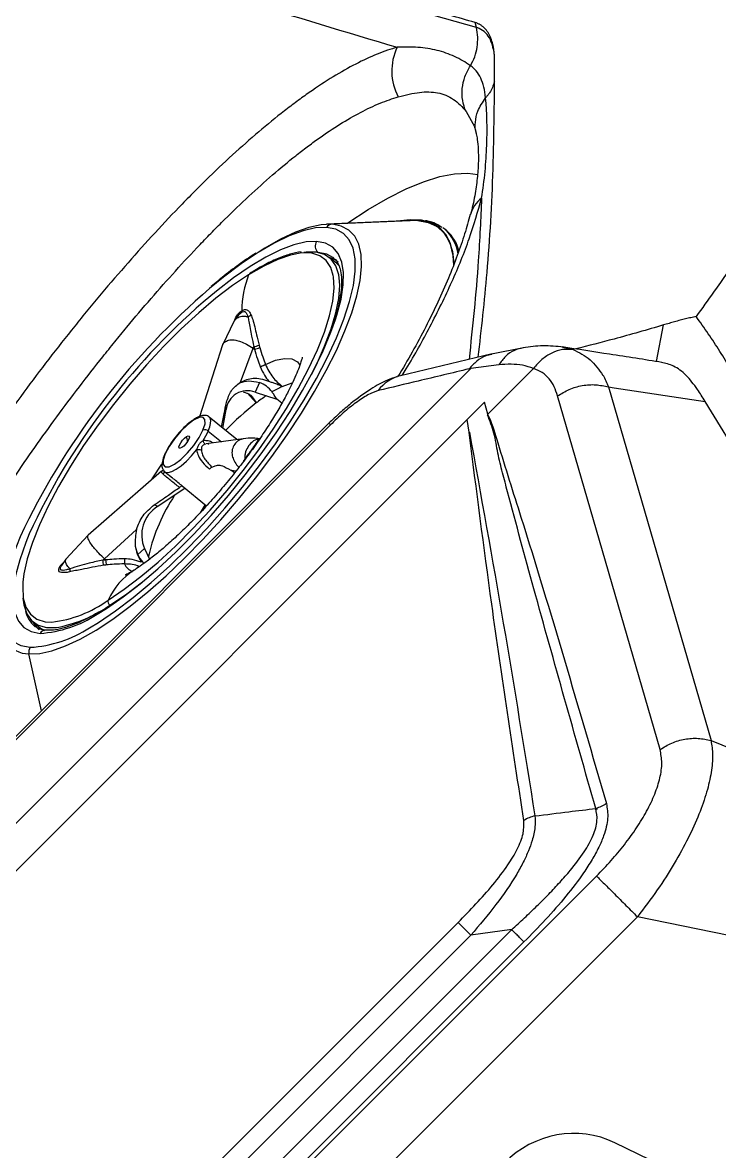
# Model space of a CAD drawing. Extents: x 409 to 498, y 628 to 778.
# Drawn here: x 487.48 to 490.98, y 655.79 to 661.47 of the extents above; entities that cross this region are included whole.
import ezdxf

# ---------------------------------------------------------------- set-up
doc = ezdxf.new("R2010")
doc.units = 0
doc.header["$MEASUREMENT"] = 0
doc.layers.add('1', color=4, linetype='Continuous')
doc.layers.add('GEOMETRY', color=4, linetype='Continuous', lineweight=25)

# ---------------------------------------------------------------- blocks, each defined once
blk = doc.blocks.new('2026_PULSE')
at = {"layer": 'GEOMETRY'}
for p, q in [((81.1842, 16.4852), (81.1779, 16.5099)), ((81.1324, 16.0623), (81.1668, 16.002)), ((81.1668, 16.002), (81.1685, 15.999)), ((81.1685, 15.999), (81.1711, 15.9943)), ((80.8573, 15.5144), (80.4312, 15.4954)), ((80.8904, 15.5141), (80.4584, 15.4952)), ((80.8904, 15.5141), (80.8573, 15.5144)), ((81.0355, 15.462), (81.0255, 15.4701)), ((80.3877, 15.354), (80.3841, 15.3542)), ((80.3877, 15.354), (80.3884, 15.3535)), ((80.4823, 15.2976), (80.4448, 15.3281)), ((80.4665, 15.3257), (80.4631, 15.3284)), ((80.4823, 15.2976), (80.4946, 15.286)), ((79.9884, 15.0407), (80.0015, 15.0522)), ((79.9661, 15.0105), (79.9076, 14.8875)), ((79.9877, 15.04), (79.9655, 15.0097)), ((82.0902, 14.8052), (82.1254, 14.9889)), ((79.9078, 14.8883), (79.7911, 14.5264)), ((81.6149, 14.8783), (81.6197, 14.8772)), ((81.6197, 14.8772), (81.6705, 14.8654)), ((79.9974, 14.7005), (80.0619, 14.8721)), ((80.0619, 14.8721), (80.0682, 14.8678)), ((81.2632, 14.8435), (80.8029, 14.7338)), ((81.4205, 14.8742), (81.2601, 14.8422)), ((81.1542, 14.7679), (74.7122, 8.326)), ((81.1562, 14.77), (81.1542, 14.7679)), ((81.2967, 14.7886), (81.1562, 14.77)), ((81.4718, 14.77), (81.2413, 14.5395)), ((80.0121, 14.6525), (80.0397, 14.6418)), ((80.0926, 14.6994), (80.0709, 14.6508)), ((80.0709, 14.6508), (80.1812, 14.6164)), ((81.8487, 14.6771), (82.3645, 12.8984)), ((81.8487, 14.6771), (81.8772, 14.6729)), ((81.8772, 14.6729), (82.3344, 14.6048)), ((80.0766, 14.5967), (80.0327, 14.6454)), ((80.2065, 14.5964), (80.1812, 14.6164)), ((81.2252, 14.5998), (81.1386, 14.5132)), ((81.2413, 14.5395), (81.2252, 14.5998)), ((82.1082, 12.853), (81.5924, 14.6317)), ((83.7089, 12.3604), (82.3344, 14.6048)), ((79.9088, 14.47), (79.9253, 14.5633)), ((79.9226, 14.5756), (79.9253, 14.5633)), ((81.2419, 14.5373), (81.2413, 14.5395)), ((81.1386, 14.5132), (74.967, 8.3415)), ((80.4423, 14.4943), (74.9859, 9.0379)), ((80.4503, 14.4862), (74.9939, 9.0298)), ((79.9797, 14.4125), (79.8406, 14.5255)), ((81.1485, 14.4494), (81.1386, 14.5132)), ((79.8356, 14.4551), (79.9017, 14.4014)), ((80.0116, 14.417), (79.8254, 14.3906)), ((79.8335, 14.3895), (79.8381, 14.3924)), ((80.051, 14.3546), (80.0494, 14.3558)), ((79.6013, 14.2532), (79.2314, 13.9317)), ((79.9683, 14.2456), (79.9485, 14.2584)), ((79.9485, 14.2584), (79.976, 14.2553)), ((79.6172, 14.2505), (79.6556, 14.2192)), ((79.6172, 14.2505), (79.6181, 14.2498)), ((79.7192, 14.1676), (79.5813, 14.0758)), ((79.7043, 14.1797), (79.8274, 14.0797)), ((79.5813, 14.0758), (79.5654, 14.0848)), ((79.8203, 14.0854), (79.7949, 14.0445)), ((79.2321, 13.9323), (79.119, 13.8103)), ((79.4751, 13.9604), (79.3139, 13.8123)), ((79.4817, 13.8337), (79.47, 13.8744)), ((79.5155, 13.8639), (79.4817, 13.8337)), ((79.5155, 13.8639), (79.5404, 13.8105)), ((79.1194, 13.8108), (79.0982, 13.7799)), ((79.3195, 13.8069), (79.3139, 13.8123)), ((79.5289, 13.8352), (79.5363, 13.8311)), ((79.5363, 13.8311), (79.5292, 13.8345)), ((79.0944, 13.774), (79.0985, 13.7797)), ((78.9552, 13.4948), (78.9927, 13.4643)), ((78.962, 13.474), (78.9655, 13.4713)), ((78.9968, 13.0488), (78.9335, 13.3344)), ((82.3645, 12.8984), (83.7089, 12.3604)), ((81.7866, 12.5587), (81.7915, 12.5518)), ((77.2633, 7.6915), (81.7888, 12.217)), ((81.9941, 12.0117), (77.4685, 7.4861)), ((77.4966, 8.3877), (81.0924, 11.9836)), ((82.5283, 11.9036), (81.9941, 12.0117)), ((77.5327, 8.1183), (81.3619, 11.9474)), ((81.3619, 11.9474), (81.1565, 11.9195)), ((81.1565, 11.9195), (77.5607, 8.3237)), ((81.4235, 11.8858), (77.5944, 8.0566)), ((82.4007, 10.6235), (81.8803, 10.8755))]:
    blk.add_line(p, q, dxfattribs=at)
at = {"layer": 'GEOMETRY', "flags": 128}
for points in [[(80.5344, 15.5), (80.5378, 15.5023), (80.6402, 15.5695), (80.7383, 15.6267), (80.8313, 15.6735), (80.9187, 15.7097), (80.9997, 15.735), (81.0739, 15.7492), (81.1407, 15.7521), (81.1912, 15.7458)], [(81.0718, 15.2898), (81.0677, 15.3424), (81.0541, 15.3983), (81.0311, 15.444), (80.999, 15.479), (80.9581, 15.5032), (80.9086, 15.5162), (80.851, 15.518), (80.8028, 15.512)], [(81.0716, 15.2892), (81.0675, 15.3388), (81.0539, 15.3946), (81.031, 15.4402), (80.999, 15.4752), (80.9581, 15.4993), (80.9087, 15.5123), (80.8573, 15.5144)], [(80.8904, 15.5141), (80.9425, 15.5049), (80.9863, 15.4844), (81.0213, 15.453), (81.0473, 15.411), (81.064, 15.3585), (81.0713, 15.2962), (81.0714, 15.2944)], [(78.9335, 13.3344), (78.9879, 13.3366), (79.0496, 13.3499), (79.1179, 13.3742), (79.1921, 13.4091), (79.2715, 13.4543), (79.3553, 13.5094), (79.4426, 13.5738), (79.5324, 13.6468), (79.624, 13.7277), (79.7162, 13.8156), (79.8083, 13.9097), (79.8992, 14.0089), (79.9881, 14.1124), (80.0739, 14.2189), (80.1559, 14.3275), (80.2331, 14.4369), (80.3048, 14.5461), (80.3703, 14.654), (80.4289, 14.7594), (80.4799, 14.8613), (80.5229, 14.9586), (80.5574, 15.0503), (80.5831, 15.1355), (80.5996, 15.2133), (80.6069, 15.2829), (80.6048, 15.3436), (80.5935, 15.3947), (80.5729, 15.4358), (80.5433, 15.4665), (80.505, 15.4863), (80.4584, 15.4952)], [(80.4305, 15.4794), (80.3754, 15.477), (80.3127, 15.463), (80.2432, 15.4376), (80.1676, 15.4011), (80.0867, 15.3539), (80.0014, 15.2965), (79.9126, 15.2296), (79.8422, 15.1717)], [(80.4584, 15.4952), (80.404, 15.4929), (80.3423, 15.4796), (80.274, 15.4554), (80.1997, 15.4205), (80.1203, 15.3752), (80.0868, 15.354)], [(80.5178, 15.0178), (80.518, 15.0183), (80.5465, 15.1063), (80.5655, 15.1869), (80.5749, 15.259), (80.5746, 15.322), (80.5645, 15.3752), (80.5448, 15.4179), (80.5156, 15.4497), (80.4774, 15.4703), (80.4305, 15.4794)], [(81.0255, 15.4701), (81.0254, 15.4702), (81.0151, 15.4779)], [(80.3809, 15.4091), (80.3275, 15.4066), (80.2667, 15.3925), (80.199, 15.367), (80.1253, 15.3305), (80.0465, 15.2834), (79.9634, 15.2262), (79.8771, 15.1595), (79.8102, 15.1034)], [(80.4754, 15.016), (80.4827, 15.0389), (80.5035, 15.1186), (80.5146, 15.1901), (80.5161, 15.2527), (80.5078, 15.3055), (80.4899, 15.348), (80.4625, 15.3797), (80.426, 15.4001), (80.3809, 15.4091)], [(80.4643, 15.237), (80.4522, 15.2774), (80.4295, 15.3129), (80.3974, 15.3372), (80.3563, 15.3501), (80.3069, 15.3513), (80.2496, 15.3408), (80.1852, 15.3188), (80.1145, 15.2855), (80.0384, 15.2414)], [(80.4962, 15.2088), (80.492, 15.2415), (80.4774, 15.2862), (80.4535, 15.3203), (80.4204, 15.3433), (80.3785, 15.3551), (80.3284, 15.3553), (80.316, 15.3538)], [(80.4631, 15.3284), (80.4314, 15.3453), (80.3877, 15.354)], [(80.442, 15.3303), (80.4735, 15.3179), (80.4898, 15.3068)], [(80.0384, 15.2414), (79.9579, 15.187), (79.874, 15.123), (79.7877, 15.0502), (79.7001, 14.9695), (79.6123, 14.8819), (79.5255, 14.7886), (79.4407, 14.6907), (79.3589, 14.5894), (79.2812, 14.486), (79.2087, 14.3819), (79.1421, 14.2782), (79.0823, 14.1764), (79.0302, 14.0777), (78.9863, 13.9833), (78.9511, 13.8945), (78.9253, 13.8123), (78.9089, 13.7378), (78.9037, 13.6958)], [(79.3325, 13.6051), (79.413, 13.6595), (79.4969, 13.7235), (79.5832, 13.7964), (79.6708, 13.877), (79.7586, 13.9646), (79.8454, 14.0579), (79.9303, 14.1559), (80.012, 14.2571), (80.0897, 14.3605), (80.1623, 14.4647), (80.2288, 14.5683), (80.2886, 14.6702), (80.3407, 14.7689), (80.3846, 14.8632), (80.4198, 14.9521), (80.4457, 15.0343), (80.462, 15.1088), (80.4686, 15.1746), (80.4653, 15.2311), (80.4643, 15.237)], [(80.3548, 14.7395), (80.3793, 14.7889), (80.421, 14.8819), (80.454, 14.9692), (80.4778, 15.0498), (80.4922, 15.1226), (80.4969, 15.1868), (80.4962, 15.2088)], [(79.2385, 13.4657), (79.2838, 13.493), (79.3691, 13.5504), (79.4579, 13.6174), (79.5492, 13.6932), (79.6419, 13.777), (79.7352, 13.8678), (79.8278, 13.9648), (79.919, 14.0668), (80.0075, 14.1727), (80.0926, 14.2814), (80.1731, 14.3916), (80.2484, 14.5021), (80.3174, 14.6118), (80.3796, 14.7194), (80.4341, 14.8238), (80.4804, 14.9238), (80.5178, 15.0178)], [(79.2762, 13.5341), (79.324, 13.5635), (79.4071, 13.6207), (79.4934, 13.6874), (79.582, 13.7627), (79.6718, 13.8457), (79.7618, 13.9355), (79.8508, 14.031), (79.938, 14.1311), (80.0221, 14.2346), (80.1023, 14.3404), (80.1777, 14.4471), (80.2472, 14.5535), (80.3102, 14.6585), (80.3658, 14.7606), (80.4135, 14.8588), (80.4526, 14.952), (80.4754, 15.016)], [(80.1231, 14.7907), (80.1747, 14.8114), (80.2193, 14.8206), (80.256, 14.8178), (80.2839, 14.8034), (80.2986, 14.7851)], [(80.2081, 14.6794), (80.2582, 14.6981), (80.2602, 14.6987)], [(79.8092, 14.4595), (79.8194, 14.4909), (79.8192, 14.5133), (79.8088, 14.5247), (79.7892, 14.5238), (79.7622, 14.5108), (79.7306, 14.4869), (79.6973, 14.4545), (79.6658, 14.4168), (79.6389, 14.3773), (79.6195, 14.3401)], [(79.8356, 14.4551), (79.8434, 14.4759), (79.8476, 14.494), (79.8482, 14.5088), (79.8451, 14.5199), (79.8409, 14.5252)], [(80.4423, 14.4943), (80.4432, 14.4933), (80.4503, 14.4862)], [(79.6195, 14.3401), (79.6093, 14.3087), (79.6095, 14.2863), (79.6198, 14.2749), (79.6395, 14.2758), (79.6665, 14.2888), (79.6981, 14.3127), (79.7314, 14.3451), (79.7629, 14.3829), (79.7898, 14.4223), (79.8092, 14.4595)], [(79.7024, 14.3721), (79.6942, 14.3685), (79.6891, 14.3696), (79.6879, 14.3754), (79.6906, 14.3849), (79.697, 14.3966), (79.706, 14.4089), (79.7163, 14.4197), (79.7263, 14.4276)], [(79.7263, 14.4276), (79.7345, 14.4312), (79.7396, 14.43), (79.7408, 14.4242), (79.7381, 14.4147), (79.7317, 14.403), (79.7226, 14.3907), (79.7124, 14.3799), (79.7024, 14.3721)], [(79.81, 14.4073), (79.8109, 14.4036), (79.8121, 14.4002), (79.8136, 14.3972), (79.8153, 14.3945), (79.8171, 14.3924), (79.8189, 14.391), (79.8208, 14.3902), (79.8226, 14.39)], [(79.6181, 14.2498), (79.6209, 14.2482), (79.6347, 14.2464), (79.653, 14.2515), (79.675, 14.2631), (79.6996, 14.2808), (79.7256, 14.3037), (79.7518, 14.3306), (79.7769, 14.3603)], [(79.5515, 14.2118), (79.5563, 14.2194), (79.6029, 14.2894)], [(78.9112, 13.9704), (78.8901, 13.9231), (78.8525, 13.8286), (78.824, 13.7406), (78.8049, 13.6601), (78.7955, 13.5879), (78.7959, 13.5249), (78.806, 13.4718), (78.8257, 13.429), (78.8548, 13.3972), (78.8931, 13.3766), (78.94, 13.3675)], [(78.9351, 13.9378), (78.9179, 13.895), (78.8878, 13.808), (78.867, 13.7283), (78.8558, 13.6568), (78.8544, 13.5942), (78.8627, 13.5414), (78.8806, 13.4989), (78.908, 13.4672), (78.9444, 13.4468), (78.9896, 13.4378)], [(79.5363, 13.8311), (79.5355, 13.8251), (79.5351, 13.822)], [(78.9037, 13.6958), (78.9024, 13.6719), (78.9056, 13.6155), (78.9187, 13.5692), (78.9415, 13.5337), (78.9735, 13.5093), (79.0146, 13.4965), (79.0485, 13.4944)], [(79.3408, 13.579), (79.4258, 13.6366), (79.5129, 13.7034)], [(78.9038, 13.6141), (78.908, 13.5814), (78.9225, 13.5367), (78.9465, 13.5027), (78.9796, 13.4796), (79.0215, 13.4679), (79.0716, 13.4676), (79.084, 13.4691)], [(78.9525, 13.4971), (78.9695, 13.4707), (78.9853, 13.4551)], [(78.9927, 13.4643), (79.0065, 13.4547), (79.0121, 13.4516)]]:
    blk.add_lwpolyline(points, dxfattribs=at)
at = {"layer": 'GEOMETRY'}
for centre, radius, start, end in [((81.031, 16.2662), 0.2724, 153.9905, 208.5207), ((81.2973, 15.5065), 0.1477, 125.9172, 165.041), ((80.4604, 15.4589), 0.0363, 93.1919, 145.5675), ((80.8902, 15.3173), 0.2041, 8.0936, 48.4609), ((80.9063, 15.314), 0.1964, 13.143, 48.8741), ((80.4144, 15.3853), 0.0411, 144.6346, 229.5039), ((80.5359, 15.0538), 0.5317, 159.3312, 179.2654), ((82.3199, 12.29), 3.8004, 130.6897, 153.7584), ((82.0858, 12.4835), 3.4702, 130.9778, 155.2225), ((80.0626, 14.9385), 0.0583, 272.3943, 300.0006), ((80.0643, 14.9286), 0.0609, 273.7012, 300.1369), ((80.8475, 14.5447), 0.1942, 103.3186, 144.021), ((80.032, 14.5506), 0.1074, 68.7966, 173.1819), ((80.437, 14.1907), 0.5396, 115.1059, 121.2895), ((81.002, 13.4124), 1.503, 128.0042, 135.8853), ((80.6556, 13.8453), 0.9486, 123.8425, 127.6188), ((79.6728, 14.4026), 0.0591, 0.5926, 24.9712), ((79.819, 14.4368), 0.0247, 47.9177, 113.3848), ((79.5025, 14.6022), 0.3641, 327.6277, 336.1788), ((79.624, 14.3326), 0.00878, 120.7622, 156.2068), ((79.7862, 14.2985), 0.0625, 76.4401, 98.596), ((79.5947, 14.2527), 0.02, 313.5339, 1.8239), ((80.4407, 13.6193), 0.9288, 146.4517, 166.82), ((79.6696, 13.9322), 0.1686, 121.6164, 203.9276), ((76.5375, 13.4113), 2.7966, 7.5755, 8.0963), ((82.0781, 14.136), 2.7782, 186.8022, 187.3268), ((79.6536, 13.4587), 0.3529, 122.7755, 155.49), ((79.4767, 13.8136), 0.0675, 203.335, 251.6355), ((78.9796, 14.0906), 0.6002, 276.5945, 306.0137), ((78.9438, 14.1519), 0.697, 281.6011, 304.7263), ((79.3548, 13.5979), 0.0235, 162.1098, 233.3993), ((79.0532, 13.5794), 0.1394, 192.6863, 229.1527), ((78.9516, 14.0258), 0.5892, 273.7011, 303.4342), ((78.9035, 13.9815), 0.6151, 273.403, 303.0045), ((79.0193, 13.4176), 0.0359, 87.0861, 145.8442), ((78.9346, 13.4766), 0.1422, 214.2047, 269.5362), ((78.9744, 13.3435), 0.0419, 145.1037, 192.5691)]:
    blk.add_arc(centre, radius, start, end, dxfattribs=at)
blk.add_ellipse((81.6609, 10.4207), major_axis=(0.2107, 0.4589), ratio=0.962245, start_param=6.263465, end_param=7.486356, dxfattribs=at)
for points, knots in [([(81.1779, 16.5099), (81.1352, 16.5223), (81.0498, 16.5471), (80.9214, 16.5845), (80.7927, 16.6223), (80.6637, 16.6603), (80.5343, 16.6987), (80.4046, 16.7375), (80.2744, 16.7766), (80.1439, 16.8162), (80.0129, 16.8562), (79.8815, 16.8966), (79.7495, 16.9376), (79.617, 16.979), (79.484, 17.0211), (79.3503, 17.0638), (79.2159, 17.1072), (79.0807, 17.1513), (78.9448, 17.1962), (78.808, 17.2419), (78.6703, 17.2886), (78.5316, 17.3362), (78.3919, 17.3849), (78.2511, 17.4347), (78.1091, 17.4856), (77.966, 17.5377), (77.8216, 17.5911), (77.6759, 17.6458), (77.529, 17.7017), (77.381, 17.7589), (77.2317, 17.8172), (77.0813, 17.8766), (76.9804, 17.917), (76.9299, 17.9372)], [0, 0, 0, 0, 0.032257, 0.064514, 0.096772, 0.12903, 0.161288, 0.193546, 0.225805, 0.258063, 0.290322, 0.322581, 0.35484, 0.387098, 0.419356, 0.451614, 0.483871, 0.516127, 0.548383, 0.580638, 0.612895, 0.645151, 0.677408, 0.709666, 0.741925, 0.774185, 0.806445, 0.838707, 0.870968, 0.903228, 0.935487, 0.967744, 1, 1, 1, 1]), ([(81.1843, 16.4851), (80.8987, 16.566), (80.6111, 16.6489), (80.03, 16.8206), (79.7366, 16.9092), (79.14, 17.0962), (78.8368, 17.1945), (78.3705, 17.3534), (78.2131, 17.4085), (77.8938, 17.5232), (77.7319, 17.5828), (77.5677, 17.6448)], [0, 0, 0, 0, 0.25, 0.25, 0.5, 0.5, 0.75, 0.75, 0.875, 0.875, 1, 1, 1, 1]), ([(83.4463, 17.5107), (83.3912, 17.2827), (83.2345, 16.7536), (82.8894, 15.9554), (82.5338, 15.3698), (82.319, 15.0723), (82.289, 15.0317)], [0.22684237, 0.22684237, 0.22684237, 0.22684237, 0.25, 0.28125, 0.3125, 0.31748314, 0.31748314, 0.31748314, 0.31748314]), ([(77.5403, 17.4709), (77.6865, 17.4144), (77.831, 17.3598), (78.1164, 17.254), (78.2573, 17.2028), (78.536, 17.1039), (78.6738, 17.0561), (78.9467, 16.9632), (79.0818, 16.9182), (79.484, 16.7862), (79.748, 16.7024), (80.2705, 16.5405), (80.5292, 16.4622), (80.7861, 16.3857)], [0, 0, 0, 0, 0.125, 0.125, 0.25, 0.25, 0.375, 0.375, 0.5, 0.5, 0.75, 0.75, 1, 1, 1, 1]), ([(81.1544, 16.2928), (81.1714, 16.3217), (81.1829, 16.3539), (81.193, 16.4198), (81.1918, 16.4534), (81.1843, 16.4851)], [0, 0, 0, 0, 0.5, 0.5, 1, 1, 1, 1]), ([(81.2762, 16.3155), (81.2761, 16.3191), (81.276, 16.3265), (81.2756, 16.3371), (81.2749, 16.3475), (81.274, 16.3577), (81.2729, 16.3675), (81.2715, 16.3771), (81.2699, 16.3864), (81.2681, 16.3954), (81.266, 16.4041), (81.2637, 16.4125), (81.2611, 16.4206), (81.2584, 16.4284), (81.2554, 16.4358), (81.2521, 16.443), (81.2487, 16.4498), (81.245, 16.4563), (81.2411, 16.4625), (81.237, 16.4683), (81.2327, 16.4738), (81.2281, 16.479), (81.2234, 16.4838), (81.2184, 16.4883), (81.2132, 16.4924), (81.2079, 16.4962), (81.2023, 16.4997), (81.1965, 16.5028), (81.1905, 16.5055), (81.1843, 16.508), (81.1801, 16.5093), (81.1779, 16.5099)], [0, 0, 0, 0, 0.034484, 0.06897, 0.103456, 0.137942, 0.172428, 0.206914, 0.241399, 0.275883, 0.310366, 0.344847, 0.379327, 0.413807, 0.448286, 0.482765, 0.517244, 0.551725, 0.586206, 0.620689, 0.655172, 0.689655, 0.724139, 0.758623, 0.793106, 0.827589, 0.862072, 0.896554, 0.931036, 0.965518, 1, 1, 1, 1]), ([(81.2694, 16.3762), (81.2653, 16.3927), (81.2571, 16.4264), (81.2317, 16.4594), (81.2065, 16.4778), (81.1889, 16.4836), (81.1842, 16.4852)], [0, 0, 0, 0, 0.286927, 0.585439, 0.888677, 1, 1, 1, 1]), ([(80.7861, 16.3857), (80.7537, 16.3768), (80.72, 16.3653), (80.65, 16.337), (80.6141, 16.3203), (80.5033, 16.2632), (80.4256, 16.2155), (80.3235, 16.1441), (80.3029, 16.1292), (80.261, 16.0982), (80.2398, 16.0821), (80.1759, 16.0323), (80.1329, 15.9973), (80.0027, 15.8865), (79.9143, 15.8054), (79.8015, 15.6951), (79.7788, 15.6726), (79.7332, 15.6267), (79.7103, 15.6033), (79.6418, 15.5323), (79.5963, 15.4839), (79.4604, 15.3356), (79.3704, 15.2325), (79.2586, 15.0987), (79.2362, 15.0717), (79.1916, 15.0171), (79.1694, 14.9896), (79.1034, 14.9071), (79.0602, 14.8519), (78.9328, 14.6858), (78.8508, 14.5743), (78.7324, 14.4058), (78.6935, 14.3492), (78.6188, 14.2377), (78.5828, 14.1826), (78.4787, 14.019), (78.4146, 13.9124), (78.3413, 13.7819), (78.327, 13.7559), (78.2993, 13.7046), (78.2859, 13.6792), (78.247, 13.6042), (78.2229, 13.5555), (78.1561, 13.4131), (78.1188, 13.3233), (78.0818, 13.2173), (78.0749, 13.1965), (78.0622, 13.1558), (78.0564, 13.136), (78.0406, 13.0778), (78.0321, 13.0409), (78.0196, 12.9706), (78.0154, 12.9373), (78.0125, 12.89), (78.012, 12.8747), (78.0123, 12.8451), (78.013, 12.8306), (78.0192, 12.7614), (78.033, 12.7151), (78.0666, 12.6588), (78.08, 12.6422), (78.1111, 12.6134), (78.1288, 12.6012), (78.1488, 12.5914)], [0, 0, 0, 0, 0.03125, 0.03125, 0.0625, 0.0625, 0.125, 0.125, 0.140625, 0.140625, 0.15625, 0.15625, 0.1875, 0.1875, 0.25, 0.25, 0.265625, 0.265625, 0.28125, 0.28125, 0.3125, 0.3125, 0.375, 0.375, 0.390625, 0.390625, 0.40625, 0.40625, 0.4375, 0.4375, 0.5, 0.5, 0.53125, 0.53125, 0.5625, 0.5625, 0.625, 0.625, 0.640625, 0.640625, 0.65625, 0.65625, 0.6875, 0.6875, 0.75, 0.75, 0.765625, 0.765625, 0.78125, 0.78125, 0.8125, 0.8125, 0.84375, 0.84375, 0.859375, 0.859375, 0.875, 0.875, 0.9375, 0.9375, 0.96875, 0.96875, 1, 1, 1, 1]), ([(81.1544, 16.2928), (81.1295, 16.3103), (81.1027, 16.326), (81.0463, 16.3521), (81.0168, 16.3625), (80.9556, 16.3776), (80.9238, 16.3824), (80.8574, 16.3872), (80.8227, 16.3872), (80.7861, 16.3857)], [0, 0, 0, 0, 0.25, 0.25, 0.5, 0.5, 0.75, 0.75, 1, 1, 1, 1]), ([(81.1936, 14.8269), (81.2097, 14.9677), (81.2444, 15.2736), (81.2725, 15.7697), (81.2749, 16.1335), (81.2762, 16.3155)], [0, 0, 0, 0, 0.299072, 0.649543, 1, 1, 1, 1]), ([(81.1324, 16.0623), (81.1243, 16.0801), (81.1186, 16.0991), (81.1122, 16.1383), (81.1115, 16.1584), (81.1154, 16.1985), (81.1198, 16.2184), (81.1336, 16.257), (81.143, 16.2755), (81.1544, 16.2928)], [0, 0, 0, 0, 0.25, 0.25, 0.5, 0.5, 0.75, 0.75, 1, 1, 1, 1]), ([(81.2308, 16.132), (81.2272, 16.1706), (81.2187, 16.2037), (81.1996, 16.2441), (81.1922, 16.256), (81.1793, 16.2716), (81.1747, 16.2764), (81.1649, 16.2852), (81.1597, 16.2892), (81.1544, 16.2929)], [0, 0, 0, 0, 0.5, 0.5, 0.75, 0.75, 0.875, 0.875, 1, 1, 1, 1]), ([(81.2746, 16.212), (81.2683, 16.1931), (81.2601, 16.1685), (81.2411, 16.1435), (81.2339, 16.1354), (81.2308, 16.132)], [0, 0, 0, 0, 0.657746, 0.855515, 1, 1, 1, 1]), ([(78.3827, 12.6696), (78.3462, 12.6875), (78.3182, 12.7138), (78.2781, 12.7823), (78.266, 12.8246), (78.2611, 12.8878), (78.2607, 12.901), (78.2608, 12.9281), (78.2614, 12.942), (78.2646, 12.9852), (78.2688, 13.0156), (78.2811, 13.0797), (78.2892, 13.1134), (78.3042, 13.1665), (78.3097, 13.1846), (78.3218, 13.2217), (78.3283, 13.2407), (78.3631, 13.3373), (78.398, 13.4191), (78.4601, 13.5488), (78.4824, 13.5931), (78.5184, 13.6614), (78.5308, 13.6845), (78.5564, 13.7312), (78.5696, 13.7549), (78.637, 13.8735), (78.6959, 13.9705), (78.7912, 14.1192), (78.8242, 14.1694), (78.8924, 14.2708), (78.9278, 14.3222), (79.0357, 14.4754), (79.1102, 14.577), (79.2259, 14.7283), (79.2651, 14.7786), (79.325, 14.8538), (79.3451, 14.8789), (79.3856, 14.9287), (79.4058, 14.9533), (79.5072, 15.0756), (79.5887, 15.1698), (79.7118, 15.3056), (79.753, 15.35), (79.815, 15.415), (79.8358, 15.4366), (79.8771, 15.4787), (79.8977, 15.4994), (79.9999, 15.6007), (80.08, 15.6753), (80.1981, 15.7774), (80.2371, 15.8098), (80.2951, 15.8557), (80.3144, 15.8706), (80.3524, 15.8992), (80.3711, 15.9129), (80.4638, 15.9789), (80.5344, 16.023), (80.6351, 16.0758), (80.6678, 16.0912), (80.7315, 16.1173), (80.7621, 16.128), (80.7916, 16.1361)], [0, 0, 0, 0, 0.0625, 0.0625, 0.125, 0.125, 0.140625, 0.140625, 0.15625, 0.15625, 0.1875, 0.1875, 0.21875, 0.21875, 0.234375, 0.234375, 0.25, 0.25, 0.3125, 0.3125, 0.34375, 0.34375, 0.359375, 0.359375, 0.375, 0.375, 0.4375, 0.4375, 0.46875, 0.46875, 0.5, 0.5, 0.5625, 0.5625, 0.59375, 0.59375, 0.609375, 0.609375, 0.625, 0.625, 0.6875, 0.6875, 0.71875, 0.71875, 0.734375, 0.734375, 0.75, 0.75, 0.8125, 0.8125, 0.84375, 0.84375, 0.859375, 0.859375, 0.875, 0.875, 0.9375, 0.9375, 0.96875, 0.96875, 1, 1, 1, 1]), ([(80.7916, 16.1361), (80.8302, 16.1468), (80.8653, 16.1549), (80.9308, 16.1626), (80.9611, 16.1622), (81.0036, 16.1536), (81.0173, 16.1495), (81.0437, 16.1385), (81.0564, 16.1316), (81.0927, 16.1074), (81.1143, 16.0864), (81.1325, 16.0622)], [0, 0, 0, 0, 0.25, 0.25, 0.5, 0.5, 0.625, 0.625, 0.75, 0.75, 1, 1, 1, 1]), ([(81.1846, 15.9507), (81.1838, 15.9529), (81.1777, 15.9715), (81.1785, 16.0103), (81.1897, 16.0714), (81.2158, 16.1098), (81.2308, 16.132)], [0, 0, 0, 0, 0.036737, 0.310637, 0.602194, 1, 1, 1, 1]), ([(81.2106, 15.6261), (81.2179, 15.672), (81.2236, 15.7172), (81.2321, 15.8059), (81.235, 15.8494), (81.2398, 15.9765), (81.2379, 16.0568), (81.2308, 16.132)], [0, 0, 0, 0, 0.25, 0.25, 0.5, 0.5, 1, 1, 1, 1]), ([(81.1688, 15.9992), (81.1702, 15.996), (81.1746, 15.9864), (81.1803, 15.9701), (81.183, 15.9534), (81.1835, 15.9509)], [0, 0, 0, 0, 0.300238, 0.892211, 1, 1, 1, 1]), ([(81.1836, 15.9504), (81.1854, 15.9414), (81.1897, 15.9199), (81.1939, 15.8724), (81.1949, 15.8106), (81.1907, 15.7369), (81.1785, 15.65), (81.1663, 15.5848), (81.1556, 15.5482), (81.1547, 15.5451)], [0, 0, 0, 0, 0.11396, 0.272154, 0.427648, 0.605238, 0.790114, 0.982232, 1, 1, 1, 1]), ([(80.8105, 14.7356), (80.8174, 14.7465), (80.8698, 14.8289), (80.9565, 14.9876), (81.0647, 15.2074), (81.1534, 15.4254), (81.1916, 15.5593), (81.2106, 15.6261)], [0, 0, 0, 0, 0.0342703, 0.258761, 0.5055333, 0.7532404, 1, 1, 1, 1]), ([(81.2106, 15.6261), (81.2083, 15.5751), (81.2035, 15.4696), (81.1876, 15.1941), (81.1648, 14.9793), (81.1474, 14.8159)], [0, 0, 0, 0, 0.182704, 0.378024, 1, 1, 1, 1]), ([(81.1528, 15.5451), (81.1441, 15.5129), (81.1262, 15.4469), (81.0893, 15.339), (81.0444, 15.2242), (80.9914, 15.104), (80.9306, 14.9797), (80.8639, 14.8547), (80.8141, 14.7704), (80.7897, 14.7293)], [0, 0, 0, 0, 0.136076, 0.279175, 0.423765, 0.569329, 0.71535, 0.861235, 1, 1, 1, 1]), ([(81.0118, 15.4787), (81.0024, 15.4849), (80.9793, 15.5004), (80.9503, 15.511), (80.9303, 15.513), (80.9281, 15.5133)], [0, 0, 0, 0, 0.377083, 0.931653, 1, 1, 1, 1]), ([(80.0744, 15.3503), (80.0497, 15.3339), (79.9981, 15.2993), (79.923, 15.2425), (79.8724, 15.2), (79.8507, 15.1817)], [0, 0, 0, 0, 0.3422041, 0.7176826, 1, 1, 1, 1]), ([(80.3028, 15.3575), (80.2843, 15.354), (80.2468, 15.3468), (80.1836, 15.3231), (80.1159, 15.2909), (80.0671, 15.2614), (80.0427, 15.2467)], [0, 0, 0, 0, 0.246485, 0.497895, 0.749026, 1, 1, 1, 1]), ([(80.4634, 15.3266), (80.4674, 15.3239), (80.4786, 15.3161), (80.4911, 15.2956), (80.5025, 15.2628), (80.5074, 15.2196), (80.5053, 15.1665), (80.4952, 15.1049), (80.4822, 15.0504), (80.4698, 15.0146), (80.4662, 15.0042)], [0, 0, 0, 0, 0.083354, 0.230626, 0.367905, 0.513695, 0.656111, 0.798343, 0.941352, 1, 1, 1, 1]), ([(79.9683, 15.0134), (79.9686, 15.0144), (79.9718, 15.024), (79.9809, 15.0379), (79.9932, 15.0527), (80.0007, 15.058), (80.0043, 15.0606)], [0, 0, 0, 0, 0.045892, 0.451679, 0.739625, 1, 1, 1, 1]), ([(80.0015, 15.0522), (80.0023, 15.0533), (80.0038, 15.0557), (80.0041, 15.0589), (80.0043, 15.0606)], [0, 0, 0, 0, 0.492502, 1, 1, 1, 1]), ([(80.0015, 15.0522), (80.0058, 15.0543), (80.0144, 15.0585), (80.024, 15.0543), (80.0305, 15.0445), (80.0334, 15.0351), (80.0349, 15.0304)], [0, 0, 0, 0, 0.247356, 0.492706, 0.743429, 1, 1, 1, 1]), ([(80.0043, 15.0606), (80.0089, 15.0629), (80.018, 15.0677), (80.0306, 15.066), (80.0417, 15.0572), (80.0474, 15.0462), (80.0504, 15.0404)], [0, 0, 0, 0, 0.2269673, 0.4517958, 0.7082712, 1, 1, 1, 1]), ([(79.9666, 15.0101), (79.9709, 15.0152), (79.9801, 15.0261), (79.9993, 15.0331), (80.0187, 15.0341), (80.0294, 15.0316), (80.0349, 15.0304)], [0, 0, 0, 0, 0.296962, 0.639382, 0.814205, 1, 1, 1, 1]), ([(80.0349, 15.0304), (80.0364, 15.0308), (80.0395, 15.0317), (80.0439, 15.034), (80.0477, 15.0369), (80.0495, 15.0392), (80.0504, 15.0404)], [0, 0, 0, 0, 0.246153, 0.50002, 0.753876, 1, 1, 1, 1]), ([(80.0349, 15.0304), (80.0367, 15.0228), (80.0408, 15.0048), (80.0466, 14.9714), (80.0544, 14.929), (80.0612, 14.8977), (80.065, 14.8803)], [0, 0, 0, 0, 0.182524, 0.429956, 0.681794, 1, 1, 1, 1]), ([(80.0504, 15.0404), (80.0535, 15.0325), (80.0606, 15.0143), (80.0694, 14.9797), (80.0796, 14.9368), (80.0874, 14.9054), (80.0917, 14.888)], [0, 0, 0, 0, 0.190422, 0.44061, 0.68976, 1, 1, 1, 1]), ([(82.289, 15.0316), (82.2802, 15.0297), (82.2626, 15.0257), (82.2358, 15.0193), (82.2087, 15.0125), (82.1812, 15.0051), (82.1535, 14.9972), (82.1347, 14.9917), (82.1254, 14.9889)], [0, 0, 0, 0, 0.16667, 0.3333421, 0.5000063, 0.6666676, 0.8333337, 1, 1, 1, 1]), ([(82.4641, 14.7642), (82.4551, 14.7796), (82.4373, 14.8106), (82.4092, 14.8561), (82.3801, 14.9008), (82.3505, 14.945), (82.3202, 14.9887), (82.2994, 15.0174), (82.289, 15.0317)], [0, 0, 0, 0, 0.166662, 0.333325, 0.500012, 0.666686, 0.833343, 1, 1, 1, 1]), ([(82.1254, 14.9889), (82.0427, 14.9648), (81.896, 14.922), (81.7482, 14.8844), (81.6838, 14.8681)], [0, 0, 0, 0, 0.5639572, 1, 1, 1, 1]), ([(79.9089, 14.888), (79.9089, 14.8892), (79.9089, 14.8966), (79.9217, 14.9061), (79.9431, 14.9152), (79.9718, 14.9141), (80.0009, 14.9056), (80.031, 14.8918), (80.0508, 14.8792), (80.0619, 14.8721)], [0, 0, 0, 0, 0.027843, 0.178135, 0.328428, 0.491731, 0.624508, 0.790094, 1, 1, 1, 1]), ([(80.0619, 14.8721), (80.0624, 14.8736), (80.0635, 14.8764), (80.0645, 14.8791), (80.065, 14.8803)], [0, 0, 0, 0, 0.56, 1, 1, 1, 1]), ([(80.065, 14.8803), (80.0656, 14.878), (80.0667, 14.8738), (80.0678, 14.8697), (80.0682, 14.8678)], [0, 0, 0, 0, 0.560236, 1, 1, 1, 1]), ([(80.0917, 14.888), (80.0923, 14.8858), (80.0933, 14.8817), (80.0944, 14.8777), (80.0949, 14.8759)], [0, 0, 0, 0, 0.5607008, 1, 1, 1, 1]), ([(81.6212, 14.8775), (81.5874, 14.8811), (81.5221, 14.8879), (81.4528, 14.8788), (81.4194, 14.8745)], [0, 0, 0, 0, 0.518188, 1, 1, 1, 1]), ([(82.1178, 14.8009), (82.0301, 14.8144), (81.8627, 14.8402), (81.6949, 14.8663), (81.6149, 14.8787)], [0, 0, 0, 0, 0.523905, 1, 1, 1, 1]), ([(80.3087, 14.8272), (80.3086, 14.8265), (80.3084, 14.8252), (80.3043, 14.8096), (80.2959, 14.784), (80.2819, 14.7477), (80.2616, 14.7018), (80.2344, 14.6467), (80.2002, 14.5838), (80.159, 14.5145), (80.1113, 14.4403), (80.0578, 14.3629), (79.9994, 14.2841), (79.9372, 14.2055), (79.8724, 14.1288), (79.8063, 14.0556), (79.7405, 13.9873), (79.6763, 13.9253), (79.6156, 13.8708), (79.5599, 13.8246), (79.5126, 13.7889), (79.4816, 13.7676), (79.4674, 13.7585), (79.4636, 13.7561)], [0, 0, 0, 0, 0.032694, 0.070733, 0.110833, 0.15337, 0.198457, 0.245992, 0.29572, 0.3473, 0.400366, 0.454561, 0.509549, 0.565024, 0.620701, 0.676251, 0.731359, 0.785735, 0.839063, 0.891006, 0.941219, 0.984505, 1, 1, 1, 1]), ([(80.0682, 14.8678), (80.0729, 14.8513), (80.0813, 14.8219), (80.0923, 14.7927), (80.0971, 14.7799)], [0, 0, 0, 0, 0.559797, 1, 1, 1, 1]), ([(80.0949, 14.8759), (80.0995, 14.8599), (80.1077, 14.8313), (80.1184, 14.8031), (80.1231, 14.7907)], [0, 0, 0, 0, 0.559766, 1, 1, 1, 1]), ([(81.2617, 14.8408), (81.2515, 14.8386), (81.2243, 14.8327), (81.1842, 14.8087), (81.16, 14.7815), (81.1479, 14.768)], [0, 0, 0, 0, 0.230361, 0.615381, 1, 1, 1, 1]), ([(81.4196, 14.8737), (81.4045, 14.8704), (81.3726, 14.8634), (81.3297, 14.8338), (81.3076, 14.8035), (81.2967, 14.7886)], [0, 0, 0, 0, 0.311863, 0.661691, 1, 1, 1, 1]), ([(81.6705, 14.8654), (81.653, 14.8663), (81.6174, 14.8681), (81.5632, 14.8498), (81.5124, 14.8178), (81.4853, 14.7859), (81.472, 14.7703)], [0, 0, 0, 0, 0.245715, 0.499928, 0.754179, 1, 1, 1, 1]), ([(81.6705, 14.8654), (81.7007, 14.8506), (81.7607, 14.8213), (81.801, 14.7639), (81.8209, 14.7355)], [0, 0, 0, 0, 0.5044989, 1, 1, 1, 1]), ([(80.0971, 14.7799), (80.0991, 14.7805), (80.1023, 14.7813), (80.1073, 14.783), (80.1111, 14.7845), (80.1149, 14.7861), (80.1193, 14.7883), (80.1216, 14.7897), (80.1231, 14.7907)], [0, 0, 0, 0, 0.238919, 0.368015, 0.5, 0.631985, 0.761081, 1, 1, 1, 1]), ([(80.0971, 14.7799), (80.1037, 14.7648), (80.1154, 14.7384), (80.1328, 14.7151), (80.1403, 14.7051)], [0, 0, 0, 0, 0.571583, 1, 1, 1, 1]), ([(80.1231, 14.7907), (80.1342, 14.768), (80.1553, 14.7247), (80.1911, 14.694), (80.2081, 14.6794)], [0, 0, 0, 0, 0.525039, 1, 1, 1, 1]), ([(81.1479, 14.768), (81.0626, 14.7476), (80.9101, 14.7111), (80.7575, 14.6748), (80.6903, 14.6588)], [0, 0, 0, 0, 0.56, 1, 1, 1, 1]), ([(81.1542, 14.7679), (81.1537, 14.7675), (81.1528, 14.7667), (81.1515, 14.766), (81.1503, 14.7656), (81.149, 14.7655), (81.1479, 14.766), (81.1479, 14.7673), (81.1479, 14.768)], [0, 0, 0, 0, 0.106751, 0.213208, 0.330979, 0.468841, 0.737254, 1, 1, 1, 1]), ([(81.472, 14.7703), (81.4536, 14.7763), (81.4173, 14.7881), (81.3577, 14.7928), (81.3176, 14.79), (81.2967, 14.7886)], [0, 0, 0, 0, 0.329137, 0.650204, 1, 1, 1, 1]), ([(81.4718, 14.77), (81.4718, 14.77), (81.4719, 14.7701), (81.472, 14.7702), (81.472, 14.7703)], [0, 0, 0, 0, 0.560067, 1, 1, 1, 1]), ([(81.5924, 14.6317), (81.5872, 14.6476), (81.5768, 14.6794), (81.552, 14.7198), (81.5174, 14.7513), (81.487, 14.7638), (81.4718, 14.77)], [0, 0, 0, 0, 0.249787, 0.499296, 0.749124, 1, 1, 1, 1]), ([(82.2962, 14.665), (82.2776, 14.6901), (82.2402, 14.7404), (82.1778, 14.7858), (82.1352, 14.7958), (82.1146, 14.8006)], [0, 0, 0, 0, 0.34018, 0.682737, 1, 1, 1, 1]), ([(79.9948, 14.6981), (80.0093, 14.7025), (80.0395, 14.7117), (80.0745, 14.7036), (80.0926, 14.6994)], [0, 0, 0, 0, 0.483666, 1, 1, 1, 1]), ([(80.1403, 14.7051), (80.1266, 14.7096), (80.0999, 14.7184), (80.0494, 14.7216), (80.0178, 14.7088), (79.9974, 14.7005)], [0, 0, 0, 0, 0.26963, 0.526471, 1, 1, 1, 1]), ([(80.7872, 14.7285), (80.7704, 14.7233), (80.7266, 14.71), (80.6488, 14.6655), (80.5673, 14.6065), (80.4963, 14.5463), (80.4606, 14.5119), (80.4423, 14.4943)], [0, 0, 0, 0, 0.150269, 0.390216, 0.674953, 0.833634, 1, 1, 1, 1]), ([(81.8222, 14.7366), (81.8268, 14.7272), (81.836, 14.7082), (81.8445, 14.6875), (81.8487, 14.6771)], [0, 0, 0, 0, 0.498796, 1, 1, 1, 1]), ([(79.9274, 14.599), (79.934, 14.6201), (79.9472, 14.6629), (79.9805, 14.6879), (79.9974, 14.7005)], [0, 0, 0, 0, 0.493307, 1, 1, 1, 1]), ([(80.1568, 14.6519), (80.1479, 14.6627), (80.1305, 14.6838), (80.1051, 14.6943), (80.0926, 14.6994)], [0, 0, 0, 0, 0.5121608, 1, 1, 1, 1]), ([(80.2081, 14.6794), (80.2045, 14.681), (80.1935, 14.6858), (80.1766, 14.6922), (80.157, 14.6989), (80.146, 14.703), (80.1403, 14.7051)], [0, 0, 0, 0, 0.1614966, 0.487543, 0.7368206, 1, 1, 1, 1]), ([(80.1812, 14.6164), (80.1767, 14.623), (80.1686, 14.6349), (80.1604, 14.6467), (80.1568, 14.6519)], [0, 0, 0, 0, 0.559999, 1, 1, 1, 1]), ([(80.6903, 14.6588), (80.674, 14.653), (80.6413, 14.6412), (80.5786, 14.599), (80.5137, 14.5474), (80.4716, 14.5068), (80.4503, 14.4862)], [0, 0, 0, 0, 0.249073, 0.499064, 0.745848, 1, 1, 1, 1]), ([(82.3344, 14.6048), (82.3282, 14.6149), (82.3156, 14.6352), (82.3027, 14.655), (82.2962, 14.665)], [0, 0, 0, 0, 0.499338, 1, 1, 1, 1]), ([(79.9018, 14.4758), (79.9064, 14.4979), (79.9152, 14.539), (79.9235, 14.58), (79.9274, 14.599)], [0, 0, 0, 0, 0.536819, 1, 1, 1, 1]), ([(80.0397, 14.6418), (80.0442, 14.6389), (80.053, 14.6333), (80.0621, 14.6219), (80.0681, 14.6125), (80.0728, 14.604), (80.0751, 14.5996), (80.0766, 14.5967)], [0, 0, 0, 0, 0.264406, 0.51393, 0.756413, 0.838103, 1, 1, 1, 1]), ([(81.2419, 14.5373), (81.2441, 14.5328), (81.265, 14.4887), (81.3157, 14.3132), (81.5216, 13.6731), (81.6981, 13.0642), (81.8381, 12.5814)], [0, 0, 0, 0, 0.007721, 0.074655, 0.266185, 1, 1, 1, 1]), ([(79.7591, 14.51), (79.7545, 14.5071), (79.74, 14.4979), (79.7136, 14.4736), (79.6823, 14.4401), (79.6539, 14.4033), (79.6309, 14.3676), (79.6207, 14.3461), (79.6159, 14.3361)], [0, 0, 0, 0, 0.086877, 0.277807, 0.465105, 0.651353, 0.837946, 1, 1, 1, 1]), ([(79.8411, 14.5247), (79.8408, 14.525), (79.8367, 14.5311), (79.8207, 14.5346), (79.8002, 14.5325), (79.78, 14.5248), (79.765, 14.5142), (79.7591, 14.51)], [0, 0, 0, 0, 0.014728, 0.266202, 0.508106, 0.80634, 1, 1, 1, 1]), ([(81.7845, 12.557), (81.6799, 12.925), (81.5292, 13.4549), (81.3759, 14.0184), (81.3156, 14.2458), (81.2908, 14.343), (81.2764, 14.4472), (81.2522, 14.5064), (81.2402, 14.5358)], [0, 0, 0, 0, 0.559957, 0.806347, 0.854751, 0.903289, 0.952043, 1, 1, 1, 1]), ([(81.4229, 12.4964), (81.3676, 12.8582), (81.2689, 13.5042), (81.1846, 14.1602), (81.1476, 14.4488)], [0, 0, 0, 0, 0.5600112, 1, 1, 1, 1]), ([(81.1494, 14.45), (81.2071, 14.1305), (81.3225, 13.4917), (81.4266, 12.8434), (81.4787, 12.5194)], [0, 0, 0, 0, 0.5001045, 1, 1, 1, 1]), ([(79.81, 14.4073), (79.8054, 14.4042), (79.7964, 14.3981), (79.7838, 14.3822), (79.7795, 14.3685), (79.7769, 14.3603)], [0, 0, 0, 0, 0.295725, 0.576123, 1, 1, 1, 1]), ([(79.8226, 14.39), (79.8203, 14.3895), (79.8163, 14.3884), (79.8109, 14.3853), (79.8069, 14.3817), (79.8034, 14.3766), (79.8009, 14.3689), (79.8009, 14.3627), (79.8009, 14.3593)], [0, 0, 0, 0, 0.182796, 0.321952, 0.445587, 0.56457, 0.763668, 1, 1, 1, 1]), ([(79.8592, 14.3954), (79.8569, 14.3968), (79.8476, 14.4026), (79.8309, 14.4073), (79.8165, 14.4073), (79.81, 14.4073)], [0, 0, 0, 0, 0.148847, 0.615947, 1, 1, 1, 1]), ([(80.0127, 14.416), (80.0045, 14.4143), (79.9871, 14.4106), (79.9674, 14.3896), (79.9541, 14.3624), (79.9544, 14.3319), (79.9658, 14.304), (79.9782, 14.285), (79.9879, 14.2755), (79.9901, 14.2733)], [0, 0, 0, 0, 0.1403792, 0.2996302, 0.4588812, 0.6319183, 0.7726099, 0.9480659, 1, 1, 1, 1]), ([(80.0934, 14.4164), (80.0832, 14.4176), (80.0524, 14.4213), (80.0281, 14.4187), (80.0118, 14.417)], [0, 0, 0, 0, 0.330181, 1, 1, 1, 1]), ([(80.0902, 14.4153), (80.0849, 14.4143), (80.0746, 14.4122), (80.056, 14.4014), (80.0375, 14.3812), (80.0242, 14.3564), (80.0192, 14.3338), (80.0198, 14.3221), (80.0202, 14.3162)], [0, 0, 0, 0, 0.132137, 0.256471, 0.5, 0.743529, 0.867863, 1, 1, 1, 1]), ([(80.0902, 14.4153), (80.0892, 14.4141), (80.0874, 14.4116), (80.0825, 14.4036), (80.0743, 14.3909), (80.0626, 14.3741), (80.0498, 14.3562), (80.0376, 14.3399), (80.0275, 14.3268), (80.0226, 14.3197), (80.0202, 14.3162)], [0, 0, 0, 0, 0.128271, 0.253647, 0.376307, 0.5, 0.623692, 0.746352, 0.871728, 1, 1, 1, 1]), ([(79.6159, 14.3361), (79.6135, 14.3303), (79.6085, 14.3185), (79.6069, 14.3084), (79.6062, 14.3033)], [0, 0, 0, 0, 0.49703, 1, 1, 1, 1]), ([(79.7769, 14.3603), (79.7796, 14.3499), (79.7854, 14.327), (79.8092, 14.2948), (79.8299, 14.2744), (79.8417, 14.2628)], [0, 0, 0, 0, 0.264377, 0.579532, 1, 1, 1, 1]), ([(79.8009, 14.3593), (79.8023, 14.3515), (79.8054, 14.3351), (79.8235, 14.306), (79.8416, 14.2872), (79.8539, 14.2745)], [0, 0, 0, 0, 0.228449, 0.478548, 1, 1, 1, 1]), ([(80.0202, 14.3162), (80.0169, 14.3114), (80.0135, 14.3065), (80.0123, 14.3024), (80.0123, 14.3024)], [0, 0, 0, 0, 0.987696, 1, 1, 1, 1]), ([(79.6085, 14.2382), (79.6073, 14.2395), (79.605, 14.2418), (79.6029, 14.2456), (79.6017, 14.2488), (79.6013, 14.2513), (79.6013, 14.2529), (79.6018, 14.2534), (79.602, 14.2536)], [0, 0, 0, 0, 0.20005, 0.382779, 0.552177, 0.714592, 0.876988, 1, 1, 1, 1]), ([(79.6078, 14.2559), (79.6076, 14.2559), (79.6052, 14.2569), (79.6035, 14.2552), (79.6019, 14.2536)], [0, 0, 0, 0, 0.056222, 1, 1, 1, 1]), ([(79.6062, 14.3033), (79.6049, 14.2982), (79.6017, 14.2849), (79.6024, 14.2704), (79.6085, 14.2626), (79.61, 14.2608)], [0, 0, 0, 0, 0.3253212, 0.8394406, 1, 1, 1, 1]), ([(79.61, 14.2608), (79.6118, 14.2565), (79.6139, 14.2515), (79.6187, 14.2498), (79.6194, 14.2495)], [0, 0, 0, 0, 0.857378, 1, 1, 1, 1]), ([(79.8539, 14.2745), (79.8534, 14.2742), (79.8523, 14.2736), (79.8493, 14.2709), (79.8457, 14.2672), (79.843, 14.2642), (79.8417, 14.2628)], [0, 0, 0, 0, 0.264029, 0.518545, 0.762647, 1, 1, 1, 1]), ([(79.8539, 14.2745), (79.8594, 14.2763), (79.869, 14.2794), (79.8787, 14.2829), (79.8829, 14.2845)], [0, 0, 0, 0, 0.571508, 1, 1, 1, 1]), ([(79.8829, 14.2845), (79.8894, 14.2846), (79.9026, 14.2848), (79.9331, 14.2672), (79.9485, 14.2584)], [0, 0, 0, 0, 0.493307, 1, 1, 1, 1]), ([(79.6907, 14.1718), (79.6764, 14.1832), (79.6552, 14.2001), (79.6267, 14.2227), (79.6144, 14.2332), (79.6085, 14.2382)], [0, 0, 0, 0, 0.5214479, 0.7715489, 1, 1, 1, 1]), ([(79.7069, 14.178), (79.6913, 14.1904), (79.6743, 14.2039), (79.6571, 14.2181), (79.6557, 14.2193)], [0, 0, 0, 0, 0.915959, 1, 1, 1, 1]), ([(79.5637, 14.0836), (79.5875, 14.1001), (79.6299, 14.1293), (79.6722, 14.1588), (79.6907, 14.1718)], [0, 0, 0, 0, 0.561059, 1, 1, 1, 1]), ([(79.7069, 14.178), (79.7062, 14.1781), (79.7048, 14.1785), (79.7009, 14.1775), (79.6961, 14.1753), (79.6925, 14.173), (79.6907, 14.1718)], [0, 0, 0, 0, 0.237353, 0.481456, 0.735974, 1, 1, 1, 1]), ([(79.4751, 13.9604), (79.4842, 13.9846), (79.5026, 14.0329), (79.5434, 14.0667), (79.5637, 14.0836)], [0, 0, 0, 0, 0.499899, 1, 1, 1, 1]), ([(79.3139, 13.8123), (79.3045, 13.8216), (79.2875, 13.8383), (79.2652, 13.8631), (79.2465, 13.8865), (79.2331, 13.9083), (79.2279, 13.9247), (79.2305, 13.9292), (79.2318, 13.9313)], [0, 0, 0, 0, 0.219662, 0.392944, 0.531893, 0.702786, 0.860064, 1, 1, 1, 1]), ([(79.4751, 13.9604), (79.4707, 13.9335), (79.4639, 13.8921), (79.4771, 13.836), (79.4913, 13.8094), (79.4985, 13.7958)], [0, 0, 0, 0, 0.473529, 0.73037, 1, 1, 1, 1]), ([(79.1399, 13.7623), (79.1363, 13.7662), (79.1292, 13.7738), (79.1202, 13.7874), (79.1154, 13.8008), (79.1184, 13.807), (79.1197, 13.8099)], [0, 0, 0, 0, 0.187727, 0.364368, 0.710349, 1, 1, 1, 1]), ([(79.3063, 13.8052), (79.2831, 13.8008), (79.2431, 13.7933), (79.1868, 13.7774), (79.1559, 13.7674), (79.1399, 13.7623)], [0, 0, 0, 0, 0.398585, 0.689275, 1, 1, 1, 1]), ([(79.3139, 13.8123), (79.3125, 13.811), (79.3099, 13.8086), (79.3074, 13.8062), (79.3063, 13.8052)], [0, 0, 0, 0, 0.56, 1, 1, 1, 1]), ([(79.3195, 13.8069), (79.317, 13.8066), (79.3126, 13.8061), (79.3082, 13.8055), (79.3063, 13.8052)], [0, 0, 0, 0, 0.559876, 1, 1, 1, 1]), ([(79.4142, 13.8124), (79.3965, 13.8122), (79.3649, 13.8118), (79.3334, 13.8084), (79.3195, 13.8069)], [0, 0, 0, 0, 0.560335, 1, 1, 1, 1]), ([(79.4142, 13.8124), (79.4142, 13.8099), (79.4141, 13.8061), (79.4141, 13.8008), (79.4142, 13.7968), (79.4143, 13.7933), (79.4144, 13.7895), (79.4146, 13.7879), (79.4147, 13.7868)], [0, 0, 0, 0, 0.240748, 0.370382, 0.502553, 0.634347, 0.762901, 1, 1, 1, 1]), ([(79.4985, 13.7958), (79.4835, 13.801), (79.4563, 13.8103), (79.4273, 13.8117), (79.4142, 13.8124)], [0, 0, 0, 0, 0.550605, 1, 1, 1, 1]), ([(79.4817, 13.8337), (79.4885, 13.8205), (79.4972, 13.8033), (79.5102, 13.7925), (79.5133, 13.79)], [0, 0, 0, 0, 0.765586, 1, 1, 1, 1]), ([(79.1372, 13.7465), (79.1292, 13.7452), (79.114, 13.7427), (79.0969, 13.743), (79.0863, 13.7473), (79.0826, 13.7555), (79.0846, 13.7667), (79.093, 13.7801), (79.1027, 13.7891), (79.1076, 13.7936)], [0, 0, 0, 0, 0.173581, 0.326213, 0.460434, 0.595708, 0.730525, 0.865373, 1, 1, 1, 1]), ([(79.1399, 13.7623), (79.1339, 13.7605), (79.1218, 13.7569), (79.1062, 13.7539), (79.0948, 13.7552), (79.0903, 13.7623), (79.093, 13.7701), (79.0944, 13.774)], [0, 0, 0, 0, 0.205663, 0.406687, 0.603352, 0.801687, 1, 1, 1, 1]), ([(79.3097, 13.78), (79.2721, 13.7733), (79.2117, 13.7626), (79.1576, 13.7509), (79.1372, 13.7465)], [0, 0, 0, 0, 0.623428, 1, 1, 1, 1]), ([(79.1399, 13.7623), (79.1401, 13.7608), (79.1403, 13.7577), (79.1399, 13.7533), (79.139, 13.7493), (79.1378, 13.7474), (79.1372, 13.7465)], [0, 0, 0, 0, 0.232227, 0.480789, 0.739393, 1, 1, 1, 1]), ([(79.3226, 13.7817), (79.3202, 13.7814), (79.3159, 13.7809), (79.3116, 13.7803), (79.3097, 13.78)], [0, 0, 0, 0, 0.559764, 1, 1, 1, 1]), ([(79.4147, 13.7868), (79.3975, 13.7867), (79.3667, 13.7864), (79.3361, 13.7831), (79.3226, 13.7817)], [0, 0, 0, 0, 0.560391, 1, 1, 1, 1]), ([(79.4883, 13.7726), (79.4882, 13.7727), (79.4671, 13.7853), (79.4408, 13.7861), (79.4147, 13.7868)], [0, 0, 0, 0, 0.006046, 1, 1, 1, 1]), ([(79.4636, 13.7561), (79.4573, 13.7523), (79.4423, 13.743), (79.4262, 13.7344), (79.417, 13.7303), (79.4181, 13.7307), (79.4184, 13.7308)], [0, 0, 0, 0, 0.2345045, 0.5633812, 0.8772463, 1, 1, 1, 1]), ([(79.285, 13.5444), (79.2637, 13.5323), (79.2196, 13.5073), (79.1591, 13.4807), (79.1036, 13.4622), (79.0568, 13.4531), (79.0326, 13.4533), (79.0212, 13.4535)], [0, 0, 0, 0, 0.195236, 0.404047, 0.611353, 0.817088, 1, 1, 1, 1]), ([(79.0212, 13.4535), (79.0151, 13.4541), (78.997, 13.4561), (78.9782, 13.462), (78.9684, 13.4703), (78.9652, 13.4731)], [0, 0, 0, 0, 0.259078, 0.756498, 1, 1, 1, 1]), ([(82.3645, 12.8984), (82.368, 12.8748), (82.375, 12.8267), (82.3671, 12.7387), (82.3443, 12.6386), (82.3051, 12.527), (82.2502, 12.406), (82.1796, 12.2776), (82.0947, 12.1435), (82.0281, 12.0564), (81.9941, 12.0118)], [0, 0, 0, 0, 0.106091, 0.216747, 0.332036, 0.452511, 0.57882, 0.711898, 0.852403, 1, 1, 1, 1]), ([(81.7888, 12.217), (81.8136, 12.2427), (81.8628, 12.2935), (81.9303, 12.375), (81.9907, 12.4581), (82.0427, 12.544), (82.0834, 12.6289), (82.1098, 12.7117), (82.1208, 12.7888), (82.1124, 12.8316), (82.1082, 12.853)], [0, 0, 0, 0, 0.126547, 0.249919, 0.377175, 0.499718, 0.627528, 0.749863, 0.875036, 1, 1, 1, 1]), ([(81.3619, 11.9475), (81.3835, 11.9671), (81.4264, 12.0062), (81.4888, 12.066), (81.5486, 12.1258), (81.6047, 12.1855), (81.666, 12.2554), (81.7263, 12.3341), (81.7737, 12.4198), (81.7964, 12.4975), (81.7885, 12.5372), (81.7845, 12.557)], [0, 0, 0, 0, 0.103598, 0.206282, 0.307061, 0.405061, 0.499574, 0.643355, 0.769755, 0.885319, 1, 1, 1, 1]), ([(81.8381, 12.5814), (81.8422, 12.5576), (81.8485, 12.522), (81.8385, 12.4646), (81.8239, 12.4159), (81.8002, 12.3603), (81.7661, 12.2978), (81.7125, 12.2151), (81.6348, 12.1133), (81.5332, 11.9975), (81.46, 11.9229), (81.4235, 11.8858)], [0, 0, 0, 0, 0.125242, 0.186962, 0.250585, 0.328395, 0.41141, 0.501036, 0.662351, 0.831997, 1, 1, 1, 1]), ([(81.4787, 12.5194), (81.5357, 12.5264), (81.6377, 12.539), (81.7396, 12.5515), (81.7845, 12.557)], [0, 0, 0, 0, 0.559389, 1, 1, 1, 1]), ([(81.8381, 12.5814), (81.8298, 12.5761), (81.8134, 12.5654), (81.7942, 12.5598), (81.7845, 12.557)], [0, 0, 0, 0, 0.5, 1, 1, 1, 1]), ([(81.0924, 11.9836), (81.1226, 12.0144), (81.1831, 12.0758), (81.2681, 12.1722), (81.3398, 12.2652), (81.3925, 12.3529), (81.4244, 12.4325), (81.4234, 12.4751), (81.4229, 12.4964)], [0, 0, 0, 0, 0.187072, 0.373689, 0.559995, 0.705553, 0.85283, 1, 1, 1, 1]), ([(81.4787, 12.5194), (81.4797, 12.5011), (81.4818, 12.464), (81.4681, 12.4026), (81.4467, 12.343), (81.4205, 12.2864), (81.3704, 12.1949), (81.2835, 12.069), (81.1995, 11.9701), (81.1565, 11.9195)], [0, 0, 0, 0, 0.114828, 0.233664, 0.317348, 0.406089, 0.500977, 0.744712, 1, 1, 1, 1]), ([(81.4787, 12.5194), (81.4686, 12.5169), (81.4485, 12.512), (81.4314, 12.5016), (81.4229, 12.4964)], [0, 0, 0, 0, 0.5, 1, 1, 1, 1])]:
    blk.add_open_spline(points, degree=3, knots=knots, dxfattribs=at)
for points in [[(81.5924, 14.6317), (81.6115, 14.6436), (81.6498, 14.6675), (81.7168, 14.6862), (81.7854, 14.6915), (81.8276, 14.6819), (81.8487, 14.6771)], [(82.1082, 12.853), (82.1273, 12.8649), (82.1656, 12.8887), (82.2326, 12.9074), (82.3012, 12.9128), (82.3434, 12.9032), (82.3645, 12.8984)], [(81.7887, 12.217), (81.8009, 12.2048), (81.8253, 12.1805), (81.8782, 12.1277), (81.9368, 12.0691), (81.975, 12.0309), (81.9941, 12.0119)], [(81.1565, 11.9195), (81.1499, 11.926), (81.1368, 11.9392), (81.1191, 11.9569), (81.1035, 11.9725), (81.0961, 11.9799), (81.0924, 11.9836)], [(81.4235, 11.8858), (81.4198, 11.8895), (81.4123, 11.897), (81.3973, 11.912), (81.3804, 11.9289), (81.368, 11.9413), (81.3619, 11.9474)]]:
    blk.add_open_spline(points, degree=3, dxfattribs=at)

msp = doc.modelspace()

# ---------------------------------------------------------------- block references
at = {"layer": '1'}
msp.add_blockref('2026_PULSE', (408.577, 644.9604), dxfattribs=at)

doc.saveas('drawing.dxf')
